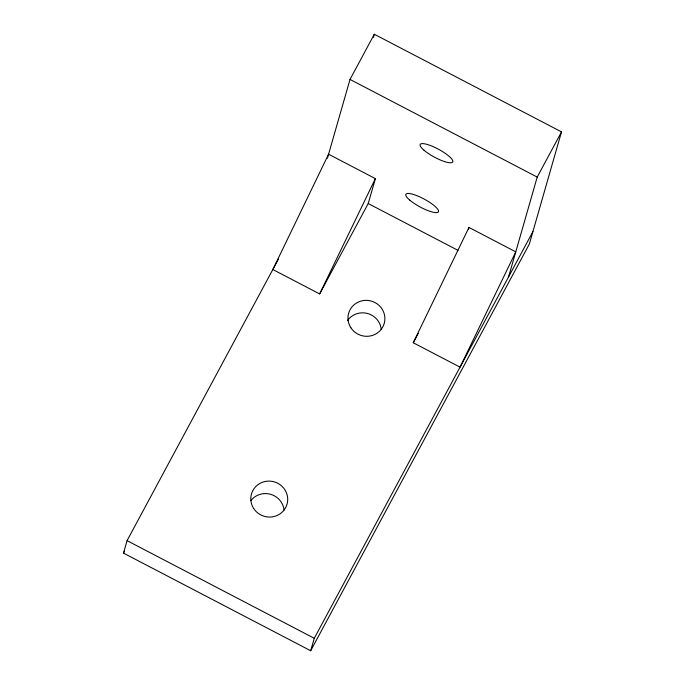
<?xml version="1.0" encoding="UTF-8"?>
<svg xmlns="http://www.w3.org/2000/svg" width="685" height="685" viewBox="0 0 685 685"><rect width="100%" height="100%" fill="white"/><g stroke="black" fill="none" stroke-linecap="round" stroke-linejoin="round"><path stroke-width="1.03" d="M327.43 158.201L350.018 79.434L374.31 34.25L561.503 131.888L529.342 244.057L310.69 650.75L123.497 553.112L127.067 540.645L278.401 259.161M373.428 37.332L374.31 34.25M368.222 203.548L375.371 178.622L328.569 154.211L272.835 269.513L319.638 293.925L368.222 203.548L458.042 250.393M310.69 650.75L314.261 638.292L532.921 231.59M468.403 229.441L468.968 227.446L515.771 251.857L460.037 367.16L413.235 342.748L468.968 227.446M508.621 276.783L537.211 177.081L561.503 131.888M319.638 293.925L375.371 178.622M123.497 553.112L124.507 551.228M413.235 342.748L418.295 333.33M350.018 79.434L537.211 177.081M127.067 540.645L314.261 638.292M250.838 500.641A18.495 17.93 16 0 1 270.601 494.305A18.495 17.93 16 0 1 284.052 510.111M347.458 320.649A18.495 17.93 16 0 1 367.306 313.422A18.495 17.93 16 0 1 381.228 329.357M350.883 327.764A18.495 17.93 16 0 0 382.812 326.882A18.495 17.93 16 0 0 365.61 300.364A18.495 17.93 16 0 0 350.883 327.764M253.698 508.518A18.495 17.93 16 0 0 285.636 507.636A18.495 17.93 16 0 0 268.426 481.118A18.495 17.93 16 0 0 253.698 508.518M423.998 150.229A18.495 4.444 28.3 0 0 451.963 162.568A18.495 4.444 28.3 0 0 433.434 146.761A18.495 4.444 28.3 0 0 423.998 150.229M409.707 200.08A18.495 4.444 28.3 0 0 437.672 212.418A18.495 4.444 28.3 0 0 419.143 196.612A18.495 4.444 28.3 0 0 409.707 200.08"/></g></svg>
